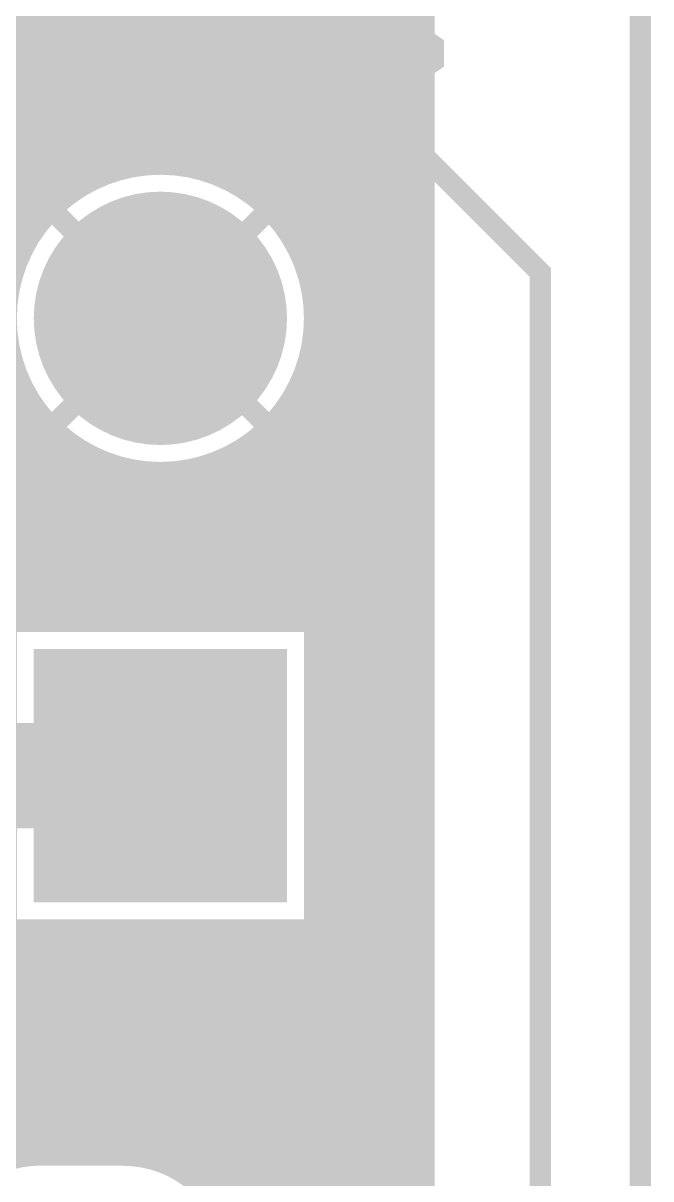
# Model space of a CAD drawing. Extents: x -20 to 155, y -92 to 168.
# Drawn here: x 147.57 to 155.13, y 107.33 to 121.24 of the extents above; entities that cross this region are included whole.
import ezdxf

# ---------------------------------------------------------------- set-up
doc = ezdxf.new("R2010")
doc.units = 0
doc.header["$MEASUREMENT"] = 0
doc.layers.get('0').update_dxf_attribs({"linetype": 'CONTINUOUS'})
for name, color, linetype in [('25-334-1_BOT', 7, 'CONTINUOUS'), ('25-334-1_DRD', 7, 'CONTINUOUS'), ('25-334-1_DRL', 2, 'CONTINUOUS'), ('25-334-1_IN1', 4, 'CONTINUOUS'), ('25-334-1_IN2', 3, 'CONTINUOUS'), ('25-334-1_SMB', 5, 'CONTINUOUS'), ('25-334-1_SMT', 10, 'CONTINUOUS'), ('25-334-1_SSB', 12, 'CONTINUOUS'), ('25-334-1_TOP', 13, 'CONTINUOUS'), ('THRUHOLE_TAP', 7, 'CONTINUOUS')]:
    doc.layers.add(name, color=color, linetype=linetype)

# ---------------------------------------------------------------- blocks, each defined once
blk = doc.blocks.new('ROUND_16')
at = {"const_width": 1.524}
blk.add_lwpolyline([(-0.762, 0, 1), (0.762, 0, 1)], format="xyb", close=True, dxfattribs=at)
blk = doc.blocks.new('SQUARE_17')
blk.add_solid([(1.524, 1.524), (1.524, -1.524), (-1.524, 1.524), (-1.524, -1.524)])
blk = doc.blocks.new('ROUND_78')
at = {"const_width": 0.75057}
blk.add_lwpolyline([(-0.375284, 0, 1), (0.375284, 0, 1)], format="xyb", close=True, dxfattribs=at)

msp = doc.modelspace()

# ---------------------------------------------------------------- linework, layer by layer
at = {"layer": '25-334-1_BOT'}
for points, const_width in [([(142.875, 123.7488), (142.875, 122.555), (144.78, 120.65), (151.384, 120.65), (153.797, 118.237), (153.797, 78.486)], 0.254), ([(142.24, 112.4839), (142.53972, 112.18418), (149.225, 112.18418)], 1.27)]:
    msp.add_lwpolyline(points, dxfattribs=dict(at, const_width=const_width))
at = {"layer": '25-334-1_DRD', "const_width": 0.254}
for points in [[(-14.9987, 168.00068), (-14.9987, -4.99872), (155.00096, -4.99872), (155.00096, 168.00068), (-14.9987, 168.00068)], [(150.495, 122.555), (149.225, 121.285)], [(150.495, 121.285), (149.225, 122.555)], [(150.495, 118.95582), (147.955, 116.41582)], [(150.495, 116.41582), (147.955, 118.95582)], [(150.495, 113.45418), (147.955, 110.91418)], [(150.495, 110.91418), (147.955, 113.45418)]]:
    msp.add_lwpolyline(points, dxfattribs=at)
at = {"layer": '25-334-1_DRL', "const_width": 0.254}
msp.add_lwpolyline([(-14.9987, 168.00068), (-14.9987, -4.99872), (155.00096, -4.99872), (155.00096, 168.00068), (-14.9987, 168.00068)], dxfattribs=at)
at = {"layer": '25-334-1_IN2', "const_width": 0.254}
for points in [[(152.4, 129.413), (152.4, 68.834), (149.225, 65.659), (117.602, 65.659)], [(149.0726, 129.3876), (149.0726, 119.5324)], [(150.6728, 129.413), (150.6728, 118.84406)], [(150.9014, 129.413), (150.9014, 118.47576)], [(151.13, 129.413), (151.13, 67.564)], [(151.3586, 129.413), (151.3586, 67.7926)], [(151.5872, 129.413), (151.5872, 68.0212)], [(151.8158, 129.413), (151.8158, 68.2498)], [(152.0444, 129.413), (152.0444, 68.4784)], [(152.273, 129.413), (152.273, 68.707)], [(148.844, 129.159), (148.844, 119.49938)], [(148.6154, 128.9304), (148.6154, 119.43588)], [(148.3868, 128.7018), (148.3868, 119.33936)], [(148.1582, 128.4732), (148.1582, 119.2022)], [(147.9296, 128.2446), (147.9296, 119.0117)], [(147.701, 128.016), (147.701, 118.73992)], [(147.4724, 127.7874), (147.4724, 118.29034)], [(150.4442, 121.57202), (150.4442, 119.08282)], [(149.3012, 121.53138), (149.3012, 119.53748)], [(149.61616, 121.285), (136.398, 121.285)], [(149.5298, 121.32564), (149.5298, 119.51462)], [(152.4, 121.285), (150.1013, 121.285)], [(150.2156, 121.34088), (150.2156, 119.253)], [(149.7584, 121.2469), (149.7584, 119.46128)], [(149.987, 121.25198), (149.987, 119.37492)], [(152.4, 121.0564), (136.1694, 121.0564)], [(152.4, 120.8278), (135.9408, 120.8278)], [(152.4, 120.5992), (135.7122, 120.5992)], [(152.4, 120.3706), (135.4836, 120.3706)], [(152.4, 120.142), (135.255, 120.142)], [(152.4, 119.9134), (135.0264, 119.9134)], [(152.4, 119.6848), (99.06, 119.6848)], [(148.67636, 119.4562), (99.06, 119.4562)], [(152.4, 119.4562), (149.77364, 119.4562)], [(148.1963, 119.2276), (122.6693, 119.2276)], [(152.4, 119.2276), (150.2537, 119.2276)], [(147.9169, 118.999), (122.93092, 118.999)], [(147.91436, 118.99646), (149.225, 117.68582)], [(150.53564, 118.99646), (149.225, 117.68582)], [(152.4, 118.999), (150.5331, 118.999)], [(147.72132, 118.7704), (123.09348, 118.7704)], [(152.4, 118.7704), (150.72868, 118.7704)], [(147.57908, 118.5418), (123.19508, 118.5418)], [(152.4, 118.5418), (150.86838, 118.5418)], [(147.48002, 118.3132), (123.25096, 118.3132)], [(152.4, 118.3132), (150.96998, 118.3132)], [(152.4, 118.0846), (151.03602, 118.0846)], [(152.4, 117.856), (151.07158, 117.856)], [(147.91436, 116.37264), (149.225, 117.68582)], [(150.53564, 116.37264), (149.225, 117.68582)], [(152.4, 117.6274), (151.07666, 117.6274)], [(152.4, 117.3988), (151.05634, 117.3988)], [(152.4, 117.1702), (151.00554, 117.1702)], [(147.4724, 117.07876), (147.4724, 114.03838)], [(147.52574, 116.9416), (122.58802, 116.9416)], [(150.9014, 116.89334), (150.9014, 114.03838)], [(152.4, 116.9416), (150.92426, 116.9416)], [(147.64512, 116.713), (122.6312, 116.713)], [(152.4, 116.713), (150.80234, 116.713)], [(147.701, 116.62918), (147.701, 114.03838)], [(147.81276, 116.4844), (122.90806, 116.4844)], [(152.4, 116.4844), (150.63724, 116.4844)], [(150.6728, 116.52504), (150.6728, 114.03838)], [(148.0439, 116.2558), (123.07824, 116.2558)], [(147.9296, 116.3574), (147.9296, 114.03838)], [(152.4, 116.2558), (150.4061, 116.2558)], [(150.4442, 116.28882), (150.4442, 114.03838)], [(148.1582, 116.1669), (148.1582, 114.03838)], [(150.2156, 116.1161), (150.2156, 114.03838)], [(148.39442, 116.0272), (123.18492, 116.0272)], [(148.3868, 116.02974), (148.3868, 114.03838)], [(149.987, 115.99418), (149.987, 114.03838)], [(152.4, 116.0272), (150.05558, 116.0272)], [(148.6154, 115.93322), (148.6154, 114.03838)], [(148.844, 115.86972), (148.844, 114.03838)], [(149.0726, 115.8367), (149.0726, 114.03838)], [(149.5298, 115.85448), (149.5298, 114.03838)], [(149.7584, 115.90782), (149.7584, 114.03838)], [(152.4, 115.7986), (123.24588, 115.7986)], [(149.3012, 115.83162), (149.3012, 114.03838)], [(152.4, 115.57), (123.2662, 115.57)], [(152.4, 115.3414), (123.24588, 115.3414)], [(152.4, 115.1128), (123.18492, 115.1128)], [(152.4, 114.8842), (123.07824, 114.8842)], [(152.4, 114.6556), (122.90806, 114.6556)], [(152.4, 114.427), (122.6312, 114.427)], [(152.4, 114.1984), (123.25096, 114.1984)], [(151.0792, 114.03838), (147.3708, 114.03838), (147.3708, 110.32998)], [(151.0792, 114.03838), (151.0792, 110.32998)], [(152.4, 113.9698), (151.0792, 113.9698)], [(152.4, 113.7412), (151.0792, 113.7412)], [(152.4, 113.5126), (151.0792, 113.5126)], [(152.4, 113.284), (151.0792, 113.284)], [(152.4, 113.0554), (151.0792, 113.0554)], [(152.4, 112.8268), (151.0792, 112.8268)], [(152.4, 112.5982), (151.0792, 112.5982)], [(152.4, 112.3696), (151.0792, 112.3696)], [(152.4, 112.141), (151.0792, 112.141)], [(152.4, 111.9124), (151.0792, 111.9124)], [(152.4, 111.6838), (151.0792, 111.6838)], [(152.4, 111.4552), (151.0792, 111.4552)], [(152.4, 111.2266), (151.0792, 111.2266)], [(152.4, 110.998), (151.0792, 110.998)], [(152.4, 110.7694), (151.0792, 110.7694)], [(152.4, 110.5408), (151.0792, 110.5408)], [(152.4, 110.3122), (101.092, 110.3122)], [(151.0792, 110.32998), (147.3708, 110.32998)], [(147.4724, 110.32998), (147.4724, 107.58424)], [(147.701, 110.32998), (147.701, 107.61726)], [(147.9296, 110.32998), (147.9296, 107.6198)], [(148.1582, 110.32998), (148.1582, 107.6198)], [(148.3868, 110.32998), (148.3868, 107.6198)], [(148.6154, 110.32998), (148.6154, 107.6198)], [(148.844, 110.32998), (148.844, 107.61726)], [(149.0726, 110.32998), (149.0726, 107.58678)], [(149.3012, 110.32998), (149.3012, 107.51312)], [(149.5298, 110.32998), (149.5298, 107.38866)], [(149.7584, 110.32998), (149.7584, 107.19054)], [(149.987, 110.32998), (149.987, 106.84764)], [(150.2156, 110.32998), (150.2156, 66.6496)], [(150.4442, 110.32998), (150.4442, 66.8782)], [(150.6728, 110.32998), (150.6728, 67.1068)], [(150.9014, 110.32998), (150.9014, 67.3354)], [(152.4, 110.0836), (101.092, 110.0836)], [(152.4, 109.855), (101.092, 109.855)], [(152.4, 109.6264), (101.092, 109.6264)], [(152.4, 109.3978), (101.092, 109.3978)], [(152.4, 109.1692), (101.092, 109.1692)], [(152.4, 108.9406), (101.092, 108.9406)], [(152.4, 108.712), (101.092, 108.712)], [(152.4, 108.4834), (101.092, 108.4834)], [(152.4, 108.2548), (86.741, 108.2548)], [(152.4, 108.0262), (86.741, 108.0262)], [(152.4, 107.7976), (86.741, 107.7976)], [(148.7805, 107.6198), (147.77974, 107.6198)], [(152.4, 107.569), (149.14372, 107.569)], [(152.4, 107.3404), (149.59584, 107.3404)]]:
    msp.add_lwpolyline(points, dxfattribs=at)
for points in [[(149.17928, 121.92, 0.4142136), (149.86, 121.23928)], [(149.86, 121.23928, 0.4142136), (150.54072, 121.92)], [(149.225, 119.54002, 0.4142136), (147.3708, 117.68582)], [(151.0792, 117.68582, 0.4142136), (149.225, 119.54002)], [(147.3708, 117.68582, 0.4142136), (149.225, 115.83162)], [(149.225, 115.83162, 0.4142136), (151.0792, 117.68582)], [(147.77974, 107.6198, 0.4142136), (146.44878, 106.28884)], [(150.10892, 106.28884, 0.4142136), (148.7805, 107.61726)]]:
    msp.add_lwpolyline(points, format="xyb", dxfattribs=at)
at = {"layer": '25-334-1_SSB'}
for points, const_width in [([(150.92426, 121.13514), (147.52574, 121.13514), (147.52574, 119.7356)], 0.20066), ([(147.69338, 121.13514), (147.69338, 119.7356)], 0.20066), ([(147.87372, 121.13514), (147.87372, 119.7356)], 0.20066), ([(148.05152, 121.13514), (148.05152, 119.7356)], 0.20066), ([(148.23186, 121.13514), (148.23186, 119.7356)], 0.20066), ([(148.4122, 121.13514), (148.4122, 119.7356)], 0.20066), ([(148.59254, 121.13514), (148.59254, 119.7356)], 0.20066), ([(148.77288, 121.13514), (148.77288, 119.7356)], 0.20066), ([(148.95068, 121.13514), (148.95068, 119.7356)], 0.20066), ([(149.13102, 121.13514), (149.13102, 119.7356)], 0.20066), ([(149.31136, 121.13514), (149.31136, 119.7356)], 0.20066), ([(149.4917, 121.13514), (149.4917, 119.7356)], 0.20066), ([(149.67204, 121.13514), (149.67204, 119.7356)], 0.20066), ([(149.84984, 121.13514), (149.84984, 119.7356)], 0.20066), ([(150.03018, 121.13514), (150.03018, 119.7356)], 0.20066), ([(150.21052, 121.13514), (150.21052, 119.7356)], 0.20066), ([(150.39086, 121.13514), (150.39086, 119.7356)], 0.20066), ([(150.5712, 121.13514), (150.5712, 119.7356)], 0.20066), ([(150.749, 121.13514), (150.749, 119.7356)], 0.20066), ([(150.92426, 121.13514), (150.92426, 119.7356)], 0.20066), ([(152.39238, 121.10974), (152.56256, 120.99036), (152.56256, 120.75414), (152.39238, 120.63476), (152.2222, 120.63476), (151.88438, 120.87352), (151.54656, 120.63476), (151.54656, 121.10974)], 0.1524), ([(150.92426, 120.98274), (147.52574, 120.98274)], 0.20066), ([(150.92426, 120.8024), (147.52574, 120.8024)], 0.20066), ([(150.92426, 120.62206), (147.52574, 120.62206)], 0.20066), ([(150.92426, 120.44172), (147.52574, 120.44172)], 0.20066), ([(150.92426, 120.26138), (147.52574, 120.26138)], 0.20066), ([(150.92426, 120.08358), (147.52574, 120.08358)], 0.20066), ([(150.92426, 119.90324), (147.52574, 119.90324)], 0.20066), ([(146.52498, 119.7356), (151.92502, 119.7356), (151.92502, 110.1344), (146.52498, 110.1344), (146.52498, 119.7356)], 0.20066), ([(150.92426, 119.7356), (147.52574, 119.7356)], 0.20066), ([(147.32508, 119.53494), (151.12492, 119.53494), (151.12492, 116.73332), (150.22576, 115.83416), (148.12518, 115.83416), (147.32508, 116.63426), (147.32508, 119.53494)], 0.20066), ([(147.32508, 114.03584), (151.12492, 114.03584), (151.12492, 110.33506), (147.32508, 110.33506), (147.32508, 114.03584)], 0.20066)]:
    msp.add_lwpolyline(points, dxfattribs=dict(at, const_width=const_width))
at = {"layer": '25-334-1_TOP', "const_width": 0.635}
msp.add_lwpolyline([(121.92, 118.11), (144.399, 118.11), (148.209, 121.92), (149.86, 121.92)], dxfattribs=at)

# ---------------------------------------------------------------- block references
at = {"layer": '25-334-1_BOT'}
for name, p in [('ROUND_16', (149.225, 117.68582)), ('SQUARE_17', (149.225, 112.18418))]:
    msp.add_blockref(name, p, dxfattribs=at)
at = {"layer": '25-334-1_DRL'}
for p in [(149.225, 117.68582), (149.225, 112.18418)]:
    msp.add_blockref('ROUND_78', p, dxfattribs=at)
at = {"layer": '25-334-1_IN1'}
for name, p in [('ROUND_16', (149.225, 117.68582)), ('SQUARE_17', (149.225, 112.18418))]:
    msp.add_blockref(name, p, dxfattribs=at)
at = {"layer": '25-334-1_IN2'}
for name, p in [('ROUND_16', (149.225, 117.68582)), ('SQUARE_17', (149.225, 112.18418))]:
    msp.add_blockref(name, p, dxfattribs=at)
at = {"layer": '25-334-1_SMB'}
for name, p in [('ROUND_16', (149.225, 117.68582)), ('SQUARE_17', (149.225, 112.18418))]:
    msp.add_blockref(name, p, dxfattribs=at)
at = {"layer": '25-334-1_SMT'}
for name, p in [('ROUND_16', (149.225, 117.68582)), ('SQUARE_17', (149.225, 112.18418))]:
    msp.add_blockref(name, p, dxfattribs=at)
at = {"layer": '25-334-1_TOP'}
for name, p in [('ROUND_16', (149.225, 117.68582)), ('SQUARE_17', (149.225, 112.18418))]:
    msp.add_blockref(name, p, dxfattribs=at)
at = {"layer": 'THRUHOLE_TAP'}
for p in [(149.225, 117.68582), (149.225, 112.18418)]:
    msp.add_blockref('ROUND_78', p, dxfattribs=at)

doc.saveas('drawing.dxf')
